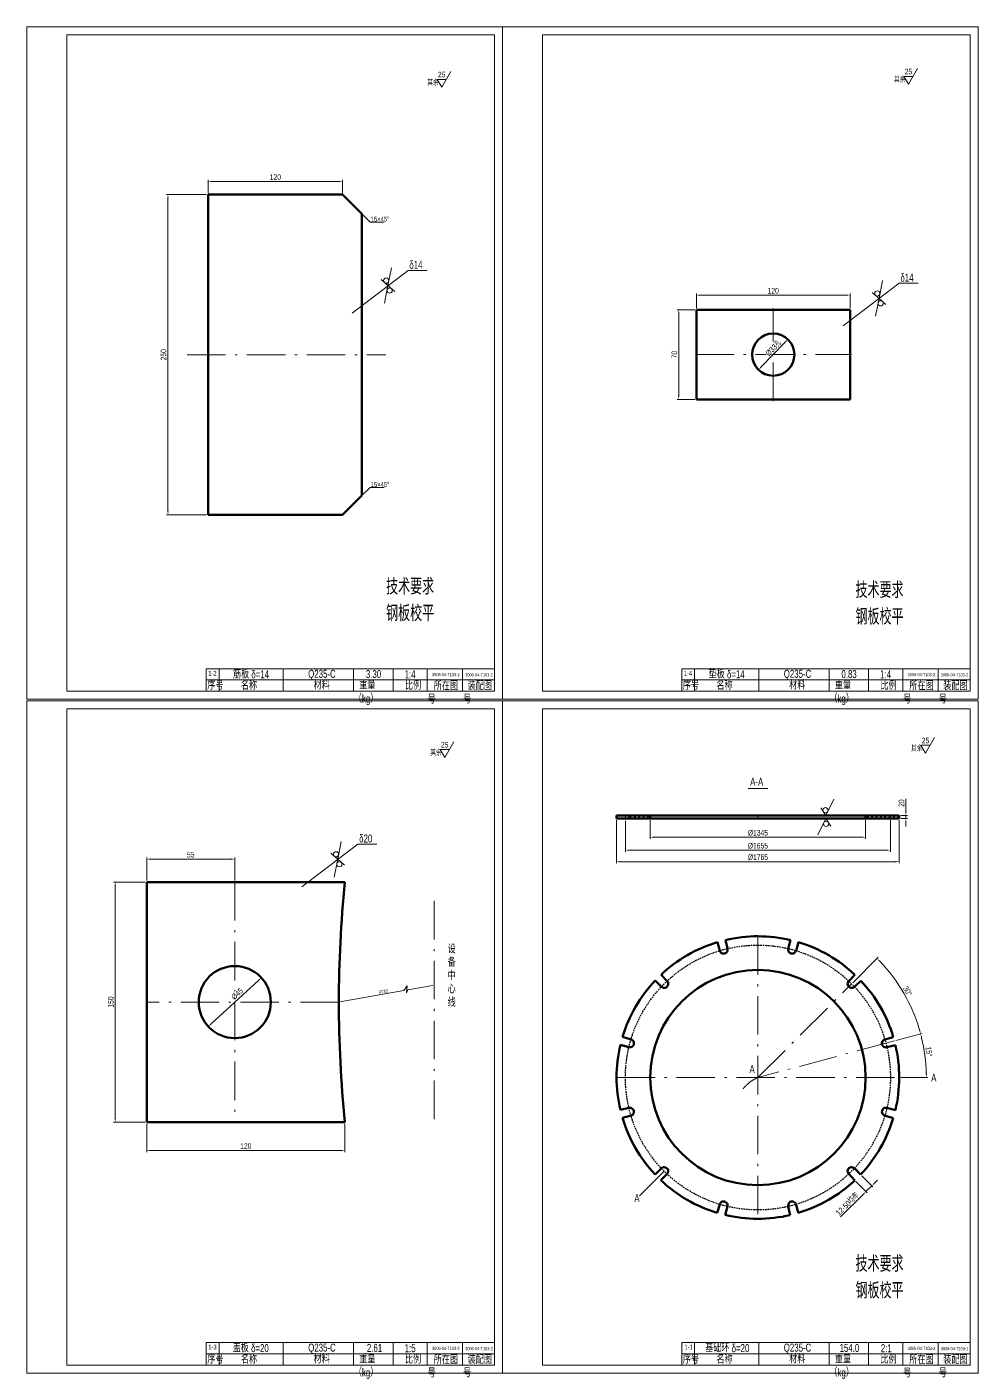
# Model space of a CAD drawing. Header units: millimetres. Extents: x 4027 to 9967, y -190 to 4015.
# Drawn here: x 4027 to 6997, y -190 to 4015 of the extents above; entities that cross this region are included whole.
import ezdxf
from ezdxf.enums import TextEntityAlignment as Align

# ---------------------------------------------------------------- set-up
doc = ezdxf.new("R2010")
doc.units = ezdxf.units.MM
doc.header["$LTSCALE"] = 10
doc.linetypes.add('ACAD_ISO10W100', pattern=[18.7, 12, -3, 0.7, -3])
doc.linetypes.add('DASHED', pattern=[0.75, 0.5, -0.25])
doc.layers.add('4虚线层', color=6, linetype='DASHED')
for name, color, linetype, lineweight in [('中心线', 1, 'ACAD_ISO10W100', 18), ('剖面线', 5, 'Continuous', 15), ('文本', 7, 'Continuous', 18), ('标注', 7, 'Continuous', 18), ('粗实线', 2, 'Continuous', 50), ('细实线', 7, 'Continuous', 18)]:
    doc.layers.add(name, color=color, linetype=linetype, lineweight=lineweight)
doc.styles.add('HGCAD', font='HGCAD.SHX', dxfattribs={"width": 0.75, "bigfont": 'HZTXT.SHX'})
doc.dimstyles.new('HGCAD$0', dxfattribs={"dimtxt": 3.5, "dimasz": 2.5, "dimexe": 1, "dimexo": 1, "dimgap": 1, "dimtad": 1, "dimdec": 1, "dimdsep": 46, "dimtxsty": 'HGCAD', "dimcen": 0, "dimclrd": 130, "dimclre": 130, "dimclrt": 3, "dimadec": 1, "dimazin": 0, "dimtfac": 0.714286, "dimtmove": 0, "dimatfit": 1, "dimfxl": 0, "dimtzin": 0, "dimlwd": -1, "dimlwe": -1, "dimarcsym": 0})
doc.dimstyles.new('HGCAD$2', dxfattribs={"dimtxt": 3.5, "dimasz": 2.5, "dimexe": 1, "dimexo": 1, "dimgap": 1, "dimtad": 2, "dimtih": 1, "dimdec": 1, "dimdsep": 46, "dimtxsty": 'HGCAD', "dimcen": 0, "dimclrd": 130, "dimclre": 130, "dimclrt": 3, "dimadec": 0, "dimazin": 0, "dimtfac": 0.714286, "dimtmove": 0, "dimatfit": 1, "dimfxl": 0, "dimtzin": 0, "dimlwd": -1, "dimlwe": -1, "dimarcsym": 0})
doc.dimstyles.new('HGCAD$3', dxfattribs={"dimtxt": 3.5, "dimasz": 2.5, "dimexe": 1, "dimexo": 1, "dimgap": 1, "dimtad": 1, "dimtoh": 1, "dimdec": 1, "dimdsep": 46, "dimtxsty": 'HGCAD', "dimcen": 0, "dimclrd": 130, "dimclre": 130, "dimclrt": 3, "dimadec": 1, "dimazin": 0, "dimtfac": 0.714286, "dimtmove": 0, "dimatfit": 1, "dimfxl": 0, "dimtzin": 0, "dimlwd": -1, "dimlwe": -1, "dimarcsym": 0})

# ---------------------------------------------------------------- blocks, each defined once
blk = doc.blocks.new('HGCAD#HGTFTK~A3Z~HGCAD图框')
at = {"layer": '细实线', "color": 7}
blk.add_lwpolyline([(5, -5), (-292, -5), (-292, 415), (5, 415)], close=True, dxfattribs=at)
at = {"layer": '细实线', "color": 2}
blk.add_lwpolyline([(0, 0), (-267, 0), (-267, 410), (0, 410)], close=True, dxfattribs=at)
blk = doc.blocks.new('*D4')
at = {"layer": 'Defpoints', "color": 0, "ltscale": 5}
for p in [(4592.7, 3532), (4592.7, 3490.8), (5012.7, 3490.8)]:
    blk.add_point(p, dxfattribs=at)
at = {"layer": '标注', "color": 130, "ltscale": 5}
for p, q in [((4592.7, 3495.8), (4592.7, 3537)), ((5012.7, 3495.8), (5012.7, 3537)), ((5000.2, 3532), (4605.2, 3532))]:
    blk.add_line(p, q, dxfattribs=at)
for points in [[(4605.2, 3534.1), (4605.2, 3529.9), (4592.7, 3532)], [(5000.2, 3534.1), (5000.2, 3529.9), (5012.7, 3532)]]:
    blk.add_solid(points, dxfattribs=at)
at = {"layer": '标注', "color": 3, "ltscale": 5, "insert": (4802.7, 3545.7), "char_height": 17.5, "attachment_point": 5, "style": 'HGCAD', "bg_fill": 3, "box_fill_scale": 1.1, "bg_fill_color": 256, "bg_fill_true_color": 13158600, "bg_fill_transparency": 1812}
blk.add_mtext('120', dxfattribs=at)
blk = doc.blocks.new('*D5')
at = {"layer": 'Defpoints', "color": 0, "ltscale": 5}
for p in [(4592.7, 3490.8), (4467.3, 2490.8), (4592.7, 2490.8)]:
    blk.add_point(p, dxfattribs=at)
at = {"layer": '标注', "color": 130, "ltscale": 5}
for p, q in [((4587.7, 3490.8), (4462.3, 3490.8)), ((4467.3, 3478.3), (4467.3, 2503.3)), ((4587.7, 2490.8), (4462.3, 2490.8))]:
    blk.add_line(p, q, dxfattribs=at)
for points in [[(4465.2, 3478.3), (4469.3, 3478.3), (4467.3, 3490.8)], [(4465.2, 2503.3), (4469.3, 2503.3), (4467.3, 2490.8)]]:
    blk.add_solid(points, dxfattribs=at)
at = {"layer": '标注', "color": 3, "ltscale": 5, "insert": (4453.5, 2990.8), "char_height": 17.5, "attachment_point": 5, "rotation": 90, "style": 'HGCAD', "bg_fill": 3, "box_fill_scale": 1.1, "bg_fill_color": 256, "bg_fill_true_color": 13158600, "bg_fill_transparency": 1102}
blk.add_mtext('250', dxfattribs=at)
blk = doc.blocks.new('*D6')
at = {"layer": 'Defpoints', "color": 0, "ltscale": 5}
for p in [(6597.2, 3176.9), (6117.2, 3131.1), (6597.2, 3131.1)]:
    blk.add_point(p, dxfattribs=at)
at = {"layer": '标注', "color": 130, "ltscale": 5}
for p, q in [((6117.2, 3136.1), (6117.2, 3181.9)), ((6129.7, 3176.9), (6584.7, 3176.9)), ((6597.2, 3136.1), (6597.2, 3181.9))]:
    blk.add_line(p, q, dxfattribs=at)
for points in [[(6129.7, 3178.9), (6129.7, 3174.8), (6117.2, 3176.9)], [(6584.7, 3178.9), (6584.7, 3174.8), (6597.2, 3176.9)]]:
    blk.add_solid(points, dxfattribs=at)
at = {"layer": '标注', "color": 3, "ltscale": 5, "insert": (6357.2, 3190.6), "char_height": 17.5, "attachment_point": 5, "style": 'HGCAD', "bg_fill": 3, "box_fill_scale": 1.1, "bg_fill_color": 256, "bg_fill_true_color": 13158600, "bg_fill_transparency": 377}
blk.add_mtext('120', dxfattribs=at)
blk = doc.blocks.new('*D7')
at = {"layer": 'Defpoints', "color": 0, "ltscale": 5}
for p in [(6117.2, 3131.1), (6062.3, 2851.1), (6117.2, 2851.1)]:
    blk.add_point(p, dxfattribs=at)
at = {"layer": '标注', "color": 130, "ltscale": 5}
for p, q in [((6112.2, 3131.1), (6057.3, 3131.1)), ((6062.3, 3118.6), (6062.3, 2863.6)), ((6112.2, 2851.1), (6057.3, 2851.1))]:
    blk.add_line(p, q, dxfattribs=at)
for points in [[(6060.2, 3118.6), (6064.4, 3118.6), (6062.3, 3131.1)], [(6060.2, 2863.6), (6064.4, 2863.6), (6062.3, 2851.1)]]:
    blk.add_solid(points, dxfattribs=at)
at = {"layer": '标注', "color": 3, "ltscale": 5, "insert": (6048.5, 2991.1), "char_height": 17.5, "attachment_point": 5, "rotation": 90, "style": 'HGCAD', "bg_fill": 3, "box_fill_scale": 1.1, "bg_fill_color": 256, "bg_fill_true_color": 13158600, "bg_fill_transparency": 257}
blk.add_mtext('70', dxfattribs=at)
blk = doc.blocks.new('*D8')
at = {"layer": 'Defpoints', "color": 0, "ltscale": 5}
blk.add_point((6311.4, 2943.5), dxfattribs=at)
at = {"layer": '标注', "color": 130, "ltscale": 5}
blk.add_line((6320.1, 2952.5), (6394.3, 3029.7), dxfattribs=at)
for points in [[(6392.8, 3031.1), (6395.8, 3028.2), (6402.9, 3038.7)], [(6318.6, 2954), (6321.6, 2951.1), (6311.4, 2943.5)]]:
    blk.add_solid(points, dxfattribs=at)
at = {"layer": '标注', "color": 3, "ltscale": 5, "insert": (6357.8, 3011.6), "char_height": 17.5, "attachment_point": 5, "rotation": 46.1298, "style": 'HGCAD', "bg_fill": 3, "box_fill_scale": 1.1, "bg_fill_color": 256, "bg_fill_true_color": 13158600, "bg_fill_transparency": 392}
blk.add_mtext('%%c33孔', dxfattribs=at)
at = {"layer": 'Defpoints', "color": 0, "ltscale": 5}
blk.add_point((6402.9, 3038.7), dxfattribs=at)
blk = doc.blocks.new('*D9')
at = {"layer": 'Defpoints', "color": 0, "ltscale": 5}
for p in [(4676, 1415.3), (4401, 1343.6), (4676, 1343.6)]:
    blk.add_point(p, dxfattribs=at)
at = {"layer": '标注', "color": 130, "ltscale": 5}
for p, q in [((4401, 1348.6), (4401, 1420.3)), ((4413.5, 1415.3), (4663.5, 1415.3)), ((4676, 1348.6), (4676, 1420.3))]:
    blk.add_line(p, q, dxfattribs=at)
for points in [[(4413.5, 1417.4), (4413.5, 1413.2), (4401, 1415.3)], [(4663.5, 1417.4), (4663.5, 1413.2), (4676, 1415.3)]]:
    blk.add_solid(points, dxfattribs=at)
at = {"layer": '标注', "color": 3, "ltscale": 5, "insert": (4538.5, 1429), "char_height": 17.5, "attachment_point": 5, "style": 'HGCAD', "bg_fill": 3, "box_fill_scale": 1.1, "bg_fill_color": 256, "bg_fill_true_color": 13158600, "bg_fill_transparency": 1382}
blk.add_mtext('55', dxfattribs=at)
blk = doc.blocks.new('*D10')
at = {"layer": 'Defpoints', "color": 0, "ltscale": 5}
for p in [(4401, 1343.6), (4302.6, 593.6), (4401, 593.6)]:
    blk.add_point(p, dxfattribs=at)
at = {"layer": '标注', "color": 130, "ltscale": 5}
for p, q in [((4396, 1343.6), (4297.6, 1343.6)), ((4302.6, 1331.1), (4302.6, 606.1)), ((4396, 593.6), (4297.6, 593.6))]:
    blk.add_line(p, q, dxfattribs=at)
for points in [[(4300.5, 1331.1), (4304.7, 1331.1), (4302.6, 1343.6)], [(4300.5, 606.1), (4304.7, 606.1), (4302.6, 593.6)]]:
    blk.add_solid(points, dxfattribs=at)
at = {"layer": '标注', "color": 3, "ltscale": 5, "insert": (4288.8, 968.6), "char_height": 17.5, "attachment_point": 5, "rotation": 90, "style": 'HGCAD', "bg_fill": 3, "box_fill_scale": 1.1, "bg_fill_color": 256, "bg_fill_true_color": 13158600, "bg_fill_transparency": 647}
blk.add_mtext('150', dxfattribs=at)
blk = doc.blocks.new('*D11')
at = {"layer": 'Defpoints', "color": 0, "ltscale": 5}
for p in [(4401, 593.6), (5019.5, 593.6), (5019.5, 505)]:
    blk.add_point(p, dxfattribs=at)
at = {"layer": '标注', "color": 130, "ltscale": 5}
for p, q in [((4401, 588.6), (4401, 500)), ((5019.5, 588.6), (5019.5, 500)), ((4413.5, 505), (5007, 505))]:
    blk.add_line(p, q, dxfattribs=at)
for points in [[(4413.5, 507.1), (4413.5, 502.9), (4401, 505)], [(5007, 507.1), (5007, 502.9), (5019.5, 505)]]:
    blk.add_solid(points, dxfattribs=at)
at = {"layer": '标注', "color": 3, "ltscale": 5, "insert": (4710.3, 518.7), "char_height": 17.5, "attachment_point": 5, "style": 'HGCAD', "bg_fill": 3, "box_fill_scale": 1.1, "bg_fill_color": 256, "bg_fill_true_color": 13158600, "bg_fill_transparency": 1792}
blk.add_mtext('120', dxfattribs=at)
blk = doc.blocks.new('*D12')
at = {"layer": 'Defpoints', "color": 0, "ltscale": 5}
for p in [(5973.1, 1541.6), (6645.6, 1541.6), (6645.6, 1483.7)]:
    blk.add_point(p, dxfattribs=at)
at = {"layer": '标注', "color": 130, "ltscale": 5}
for p, q in [((5973.1, 1536.6), (5973.1, 1478.7)), ((6645.6, 1536.6), (6645.6, 1478.7)), ((5985.6, 1483.7), (6633.1, 1483.7))]:
    blk.add_line(p, q, dxfattribs=at)
for points in [[(5985.6, 1485.8), (5985.6, 1481.6), (5973.1, 1483.7)], [(6633.1, 1485.8), (6633.1, 1481.6), (6645.6, 1483.7)]]:
    blk.add_solid(points, dxfattribs=at)
at = {"layer": '标注', "color": 3, "ltscale": 5, "insert": (6309.4, 1497.4), "char_height": 17.5, "attachment_point": 5, "style": 'HGCAD', "bg_fill": 3, "box_fill_scale": 1.1, "bg_fill_color": 256, "bg_fill_true_color": 13158600, "bg_fill_transparency": 1527}
blk.add_mtext('%%C1345', dxfattribs=at)
blk = doc.blocks.new('*D13')
at = {"layer": 'Defpoints', "color": 0, "ltscale": 5}
for p in [(5895.5, 1539.4), (6723.1, 1541.6), (6723.1, 1443.1)]:
    blk.add_point(p, dxfattribs=at)
at = {"layer": '标注', "color": 130, "ltscale": 5}
for p, q in [((5895.5, 1534.4), (5895.5, 1438.1)), ((6723.1, 1536.6), (6723.1, 1438.1)), ((5908, 1443.1), (6710.6, 1443.1))]:
    blk.add_line(p, q, dxfattribs=at)
for points in [[(5908, 1445.2), (5908, 1441.1), (5895.5, 1443.1)], [(6710.6, 1445.2), (6710.6, 1441.1), (6723.1, 1443.1)]]:
    blk.add_solid(points, dxfattribs=at)
at = {"layer": '标注', "color": 3, "ltscale": 5, "insert": (6309.3, 1456.9), "char_height": 17.5, "attachment_point": 5, "style": 'HGCAD', "bg_fill": 3, "box_fill_scale": 1.1, "bg_fill_color": 256, "bg_fill_true_color": 13158600, "bg_fill_transparency": 767}
blk.add_mtext('%%C1655', dxfattribs=at)
blk = doc.blocks.new('*D14')
at = {"layer": 'Defpoints', "color": 0, "ltscale": 5}
for p in [(5868.1, 1541.6), (6750.6, 1541.6), (6750.6, 1407.2)]:
    blk.add_point(p, dxfattribs=at)
at = {"layer": '标注', "color": 130, "ltscale": 5}
for p, q in [((5868.1, 1536.6), (5868.1, 1402.2)), ((6750.6, 1536.6), (6750.6, 1402.2)), ((5880.6, 1407.2), (6738.1, 1407.2))]:
    blk.add_line(p, q, dxfattribs=at)
for points in [[(5880.6, 1409.3), (5880.6, 1405.1), (5868.1, 1407.2)], [(6738.1, 1409.3), (6738.1, 1405.1), (6750.6, 1407.2)]]:
    blk.add_solid(points, dxfattribs=at)
at = {"layer": '标注', "color": 3, "ltscale": 5, "insert": (6309.4, 1421), "char_height": 17.5, "attachment_point": 5, "style": 'HGCAD', "bg_fill": 3, "box_fill_scale": 1.1, "bg_fill_color": 256, "bg_fill_true_color": 13158600, "bg_fill_transparency": 1367}
blk.add_mtext('%%C1765', dxfattribs=at)
blk = doc.blocks.new('*D15')
at = {"layer": 'Defpoints', "color": 0, "ltscale": 5}
for p in [(6750.6, 1551.6), (6750.6, 1541.6), (6771.5, 1551.6)]:
    blk.add_point(p, dxfattribs=at)
at = {"layer": '标注', "color": 130, "ltscale": 5}
for p, q in [((6771.5, 1564.1), (6771.5, 1603.8)), ((6755.6, 1551.6), (6776.5, 1551.6)), ((6755.6, 1541.6), (6776.5, 1541.6)), ((6771.5, 1541.6), (6771.5, 1551.6)), ((6771.5, 1529.1), (6771.5, 1516.6))]:
    blk.add_line(p, q, dxfattribs=at)
for points in [[(6769.4, 1564.1), (6773.5, 1564.1), (6771.5, 1551.6)], [(6769.4, 1529.1), (6773.5, 1529.1), (6771.5, 1541.6)]]:
    blk.add_solid(points, dxfattribs=at)
at = {"layer": '标注', "color": 3, "ltscale": 5, "insert": (6757.7, 1590.2), "char_height": 17.5, "attachment_point": 5, "rotation": 90, "style": 'HGCAD', "bg_fill": 3, "box_fill_scale": 1.1, "bg_fill_color": 256, "bg_fill_true_color": 13158600, "bg_fill_transparency": 227}
blk.add_mtext('20', dxfattribs=at)
blk = doc.blocks.new('*D16')
at = {"layer": 'Defpoints', "color": 0, "ltscale": 5}
for p in [(6735.6, 847.2), (5868.1, 733), (6309.4, 733), (6750.6, 733)]:
    blk.add_point(p, dxfattribs=at)
at = {"layer": '标注', "color": 130, "ltscale": 5}
for p, q in [((6740.4, 848.5), (6822.4, 870.4)), ((6755.6, 733), (6840.5, 733))]:
    blk.add_line(p, q, dxfattribs=at)
blk.add_arc((6309.4, 733), 526.1, 1.3613, 13.6387, dxfattribs=at)
for points in [[(6818.7, 856.5), (6822.7, 857.5), (6817.6, 869.1)], [(6837.4, 745.5), (6833.3, 745.4), (6835.5, 733)]]:
    blk.add_solid(points, dxfattribs=at)
at = {"layer": '标注', "color": 3, "ltscale": 5, "insert": (6843.2, 813.7), "char_height": 17.5, "attachment_point": 5, "rotation": 278.6046, "style": 'HGCAD', "bg_fill": 3, "box_fill_scale": 1.1, "bg_fill_color": 256, "bg_fill_true_color": 13158600, "bg_fill_transparency": 1737}
blk.add_mtext('15%%D', dxfattribs=at)
at = {"layer": 'Defpoints', "color": 0, "ltscale": 5}
blk.add_point((6833.5, 778.8), dxfattribs=at)
blk = doc.blocks.new('*D17')
at = {"layer": 'Defpoints', "color": 0, "ltscale": 5}
for p in [(6602, 1025.5), (6786.3, 955.3), (6735.6, 847.2), (6309.4, 733), (6309.4, 733)]:
    blk.add_point(p, dxfattribs=at)
at = {"layer": '标注', "color": 130, "ltscale": 5}
for p, q in [((6605.5, 1029.1), (6685, 1108.6)), ((6740.4, 848.5), (6822.5, 870.4))]:
    blk.add_line(p, q, dxfattribs=at)
blk.add_arc((6309.4, 733), 526.2, 16.3612, 43.6388, dxfattribs=at)
for points in [[(6688.7, 1094.6), (6691.7, 1097.5), (6681.4, 1105)], [(6816.3, 881.8), (6812.2, 880.6), (6817.6, 869.2)]]:
    blk.add_solid(points, dxfattribs=at)
at = {"layer": '标注', "color": 3, "ltscale": 5, "insert": (6777, 1002.9), "char_height": 17.5, "attachment_point": 5, "rotation": 300, "style": 'HGCAD', "bg_fill": 3, "box_fill_scale": 1.1, "bg_fill_color": 256, "bg_fill_true_color": 13158600, "bg_fill_transparency": 672}
blk.add_mtext('30%%D', dxfattribs=at)
blk = doc.blocks.new('*D18')
at = {"layer": 'Defpoints', "color": 0, "ltscale": 5}
for p in [(6630.1, 429.9), (6611.8, 411.7), (6646.9, 376.5)]:
    blk.add_point(p, dxfattribs=at)
at = {"layer": '标注', "color": 130, "ltscale": 5}
for p, q in [((6633.6, 426.3), (6668.7, 391.2)), ((6615.4, 408.1), (6650.5, 373)), ((6665.2, 394.7), (6646.9, 376.5)), ((6674, 403.5), (6682.8, 412.4)), ((6638.1, 367.7), (6567.8, 297.5))]:
    blk.add_line(p, q, dxfattribs=at)
for points in [[(6672.5, 405), (6675.5, 402.1), (6665.2, 394.7)], [(6636.6, 369.2), (6639.6, 366.2), (6646.9, 376.5)]]:
    blk.add_solid(points, dxfattribs=at)
at = {"layer": '标注', "color": 3, "ltscale": 5, "insert": (6588.8, 337.9), "char_height": 17.5, "attachment_point": 5, "rotation": 44.9409, "style": 'HGCAD', "bg_fill": 3, "box_fill_scale": 1.1, "bg_fill_color": 256, "bg_fill_true_color": 13158600, "bg_fill_transparency": 1992}
blk.add_mtext('12-50均布', dxfattribs=at)
blk = doc.blocks.new('*D19')
at = {"layer": 'Defpoints', "color": 0, "ltscale": 5}
for p in [(4758.7, 1044.9), (4593.3, 892.2)]:
    blk.add_point(p, dxfattribs=at)
at = {"layer": '标注', "color": 130, "ltscale": 5}
blk.add_line((4602.5, 900.7), (4749.5, 1036.4), dxfattribs=at)
for points in [[(4748.1, 1037.9), (4750.9, 1034.9), (4758.7, 1044.9)], [(4601.1, 902.3), (4603.9, 899.2), (4593.3, 892.2)]]:
    blk.add_solid(points, dxfattribs=at)
at = {"layer": '标注', "color": 3, "ltscale": 5, "insert": (4683.7, 994.3), "char_height": 17.5, "attachment_point": 5, "rotation": 42.7146, "style": 'HGCAD', "bg_fill": 3, "box_fill_scale": 1.1, "bg_fill_color": 256, "bg_fill_true_color": 13158600, "bg_fill_transparency": 2037}
blk.add_mtext('%%C45', dxfattribs=at)

msp = doc.modelspace()

# ---------------------------------------------------------------- hatches: boundary and pattern name
at = {"layer": '剖面线'}
h = msp.add_hatch(dxfattribs=at)
h.set_pattern_fill('ANSI31', color=256, scale=3, style=0)
h.set_pattern_definition([(45, (4026.9, -190.238), (-6.735192, 6.735192), [])])
h.paths.add_polyline_path([(5973.14, 1551.62), (5908.14, 1551.62), (5908.14, 1541.62), (5973.14, 1541.62)])
h.paths.add_polyline_path([(6723.14, 1551.62), (6645.64, 1551.62), (6645.64, 1541.62), (6723.14, 1541.62)])
h.paths.add_polyline_path([(6750.64, 1551.62), (6723.14, 1551.62), (6723.14, 1541.62), (6750.64, 1541.62)])

# ---------------------------------------------------------------- linework, layer by layer
at = {"layer": '4虚线层'}
msp.add_circle((6309.39, 732.97), 413.75, dxfattribs=at)
at = {"layer": '中心线'}
for p, q in [((6357.19, 2846.24), (6357.19, 3135.05)), ((4526.8, 2990.78), (5147.13, 2990.78)), ((6114.9, 2991.09), (6601.32, 2991.09)), ((5895.64, 1553.47), (5895.54, 1539.38)), ((6309.39, 1553.35), (6309.39, 1539.1)), ((6723.14, 1551.62), (6723.14, 1541.62)), ((5019.5, 1343.56), (4401, 1343.56)), ((4676, 1343.56), (4676, 593.56)), ((5298.7, 1284.41), (5298.7, 594.64)), ((6309.39, 1174.22), (6309.39, 291.72)), ((5001, 968.56), (4401, 968.56)), ((5001, 968.56), (4401, 968.56)), ((5001, 968.56), (4401, 968.56)), ((6735.61, 847.18), (6309.39, 732.97)), ((5868.14, 732.97), (6750.64, 732.97)), ((5019.5, 593.56), (4401, 593.56)), ((6016.83, 440.41), (5940.12, 363.7))]:
    msp.add_line(p, q, dxfattribs=at)
at = {"layer": '标注', "color": 4, "ltscale": 5}
for p, q in [((5072.67, 3430.78), (5098.19, 3405.32)), ((5098.19, 3405.32), (5142.32, 3405.32)), ((5042.07, 3121.05), (5217.08, 3254.11)), ((5154.14, 3206.83), (5165.17, 3262.33)), ((5217.08, 3254.11), (5276.6, 3254.11)), ((5132.87, 3225.48), (5154.14, 3206.83)), ((5154.14, 3206.83), (5143.11, 3151.34)), ((5175.41, 3188.18), (5154.14, 3206.83)), ((6575.52, 3080.97), (6750.52, 3214.03)), ((6687.58, 3166.76), (6698.61, 3222.25)), ((6750.52, 3214.03), (6810.04, 3214.03)), ((6666.31, 3185.41), (6687.58, 3166.76)), ((6687.58, 3166.76), (6676.56, 3111.26)), ((6708.86, 3148.11), (6687.58, 3166.76)), ((5072.67, 2550.78), (5098.19, 2576.24)), ((5098.19, 2576.24), (5142.32, 2576.24)), ((6521.3, 1551.62), (6546.31, 1602.37)), ((6505.57, 1575.14), (6521.3, 1551.62)), ((6521.3, 1541.77), (6496.28, 1491.02)), ((6537.02, 1518.26), (6521.3, 1541.77)), ((4885.29, 1329.05), (5060.3, 1462.11)), ((4976.09, 1433.49), (4997.36, 1414.84)), ((4997.36, 1414.84), (5008.39, 1470.33)), ((5060.3, 1462.11), (5119.82, 1462.11)), ((4997.36, 1414.84), (4986.33, 1359.34)), ((5018.63, 1396.19), (4997.36, 1414.84))]:
    msp.add_line(p, q, dxfattribs=at)
at = {"layer": '标注'}
for p, q in [((6278.69, 1636.1), (6339.96, 1636.1)), ((5203.87, 1004.89), (5214.26, 1019.74)), ((5214.26, 1019.74), (5212.31, 997.52)), ((5212.31, 997.52), (5215.89, 1007.34))]:
    msp.add_line(p, q, dxfattribs=at)
at = {"layer": '标注', "ltscale": 5}
for p, q in [((5294.23, 1020.8), (5215.89, 1007.34)), ((5203.87, 1004.89), (5003.5, 969.62))]:
    msp.add_line(p, q, dxfattribs=at)
at = {"layer": '标注', "color": 4, "ltscale": 5}
for points in [[(5336.18, 3850.76), (5307.89, 3850.76), (5322.04, 3826.26), (5350.33, 3875.26)], [(6793.63, 3860.25), (6765.34, 3860.25), (6779.49, 3835.75), (6807.78, 3884.75)], [(5345.66, 1757.51), (5317.37, 1757.51), (5331.51, 1733.01), (5359.8, 1782.01)], [(6846.86, 1770.75), (6818.57, 1770.75), (6832.71, 1746.25), (6861, 1795.25)]]:
    msp.add_lwpolyline(points, dxfattribs=at)
for centre in [(5148.89, 3222.3), (5159.39, 3191.37), (6682.33, 3182.22), (6692.84, 3151.29), (6520.22, 1567.92), (6522.37, 1525.48), (4992.11, 1430.3), (5002.61, 1399.37)]:
    msp.add_circle(centre, 8.17, dxfattribs=at)
at = {"layer": '粗实线'}
for p, q in [((4592.67, 3490.78), (4592.67, 2490.78)), ((4592.67, 3490.78), (5012.67, 3490.78)), ((5012.67, 3490.78), (5072.67, 3430.78)), ((5072.67, 3430.78), (5072.67, 2550.78)), ((6357.19, 3131.09), (6117.19, 3131.09)), ((6117.19, 3131.09), (6117.19, 2991.09)), ((6357.19, 3131.09), (6597.19, 3131.09)), ((6597.19, 3131.09), (6597.19, 2991.09)), ((6117.19, 2851.09), (6117.19, 2991.09)), ((6597.19, 2851.09), (6597.19, 2991.09)), ((6357.19, 2851.09), (6117.19, 2851.09)), ((6357.19, 2851.09), (6597.19, 2851.09)), ((5072.67, 2550.78), (5012.67, 2490.78)), ((5012.67, 2490.78), (4592.67, 2490.78)), ((5868.14, 1551.62), (6750.64, 1551.62)), ((5868.14, 1551.62), (5868.14, 1541.62)), ((6750.64, 1541.62), (5868.14, 1541.62)), ((5908.14, 1551.62), (5908.14, 1541.62)), ((5973.14, 1551.62), (5973.14, 1541.62)), ((6645.64, 1551.62), (6645.64, 1541.62)), ((6750.64, 1551.62), (6750.64, 1541.62)), ((4401, 593.56), (4401, 1343.56)), ((4401, 1343.56), (5019.5, 1343.56)), ((6190.28, 1129.21), (6183.24, 1155.81)), ((6214.43, 1135.68), (6208.12, 1162.44)), ((6404.36, 1135.68), (6411.56, 1162.23)), ((6428.5, 1129.21), (6436.42, 1155.54)), ((6025.8, 1034.24), (6006.95, 1054.27)), ((6592.99, 1034.24), (6612.5, 1053.64)), ((6008.12, 1016.57), (5988.73, 1036.08)), ((6610.66, 1016.57), (6630.69, 1035.42)), ((5913.16, 852.08), (5886.82, 860)), ((6705.63, 852.08), (6732.23, 859.13)), ((5906.69, 827.94), (5880.13, 835.14)), ((6712.1, 827.94), (6738.86, 834.25)), ((5906.69, 638.01), (5879.92, 631.7)), ((6712.1, 638.01), (6738.65, 630.81)), ((4401, 593.56), (5019.5, 593.56)), ((5913.16, 613.86), (5886.56, 606.82)), ((6705.63, 613.86), (6731.96, 605.95)), ((6008.12, 449.38), (5988.1, 430.53)), ((6025.8, 431.7), (6006.29, 412.3)), ((6592.99, 431.7), (6611.84, 411.68)), ((6610.66, 449.38), (6630.06, 429.87)), ((6190.28, 336.74), (6182.37, 310.4)), ((6428.5, 336.74), (6435.55, 310.14)), ((6214.43, 330.27), (6207.23, 303.71)), ((6404.36, 330.27), (6410.67, 303.5))]:
    msp.add_line(p, q, dxfattribs=at)
for centre, radius in [((6357.19, 2991.09), 66), ((4676, 968.56), 112.5), ((6309.39, 732.97), 336.25)]:
    msp.add_circle(centre, radius, dxfattribs=at)
for centre, radius, start, end in [((8811, 968.56), 3810, 174.35151, 185.64849), ((6309.39, 732.97), 441.25, 106.61284, 133.26894), ((6202.31, 1132.63), 12.5, 193.80413, 14.13447), ((6309.39, 732.97), 441.25, 76.61284, 103.26894), ((6416.48, 1132.63), 12.5, 163.80413, 344.13447), ((6309.39, 732.97), 441.25, 46.61284, 73.26894), ((6309.39, 732.97), 441.25, 136.61284, 163.26894), ((6016.83, 1025.54), 12.5, 223.80413, 44.13447), ((6601.96, 1025.54), 12.5, 133.80413, 314.13447), ((6309.39, 732.97), 441.25, 16.61284, 43.26894), ((5909.74, 840.06), 12.5, 253.80413, 74.13447), ((6709.05, 840.06), 12.5, 103.80413, 284.13447), ((6309.39, 732.97), 441.25, 166.61284, 193.26894), ((6309.39, 732.97), 441.25, 346.61284, 13.26894), ((5909.74, 625.89), 12.5, 283.80413, 104.13447), ((6709.05, 625.89), 12.5, 73.80413, 254.13447), ((6309.39, 732.97), 441.25, 196.61284, 223.26894), ((6309.39, 732.97), 441.25, 316.61284, 343.26894), ((6016.83, 440.41), 12.5, 313.80413, 134.13447), ((6601.96, 440.41), 12.5, 43.80413, 224.13447), ((6309.39, 732.97), 441.25, 226.61284, 253.26894), ((6309.39, 732.97), 441.25, 286.61284, 313.26894), ((6202.31, 333.32), 12.5, 343.80413, 164.13447), ((6416.48, 333.32), 12.5, 13.80413, 194.13447), ((6309.39, 732.97), 441.25, 256.61284, 283.26894)]:
    msp.add_arc(centre, radius, start, end, dxfattribs=at)
at = {"layer": '细实线', "ltscale": 5}
for p, q in [((4586.9, 2009.76), (5486.9, 2009.76)), ((6071.9, 2009.76), (6971.9, 2009.76)), ((4586.9, 1974.76), (5486.9, 1974.76)), ((6071.9, 1974.76), (6971.9, 1974.76)), ((4586.9, -95.01), (5486.9, -95.01)), ((6071.9, -95.04), (6971.9, -95.04)), ((4586.9, -130.01), (5486.9, -130.01)), ((6071.9, -130.04), (6971.9, -130.04))]:
    msp.add_line(p, q, dxfattribs=at)
at = {"layer": '细实线', "color": 4, "ltscale": 5}
for p, q in [((4586.9, 2009.76), (4586.9, 1939.76)), ((4626.9, 2009.76), (4626.9, 1939.76)), ((4826.9, 2009.76), (4826.9, 1939.76)), ((5046.9, 2009.76), (5046.9, 1939.76)), ((5170.25, 2009.76), (5170.25, 1939.76)), ((5276.9, 2009.76), (5276.9, 1939.76)), ((5386.9, 2009.76), (5386.9, 1939.76)), ((6071.9, 2009.76), (6071.9, 1939.76)), ((6111.9, 2009.76), (6111.9, 1939.76)), ((6311.9, 2009.76), (6311.9, 1939.76)), ((6531.9, 2009.76), (6531.9, 1939.76)), ((6655.25, 2009.76), (6655.25, 1939.76)), ((6761.9, 2009.76), (6761.9, 1939.76)), ((6871.9, 2009.76), (6871.9, 1939.76)), ((4586.9, -95.01), (4586.9, -165.01)), ((4626.9, -95.01), (4626.9, -165.01)), ((4826.9, -95.01), (4826.9, -165.01)), ((5046.9, -95.01), (5046.9, -165.01)), ((5170.25, -95.01), (5170.25, -165.01)), ((5276.9, -95.01), (5276.9, -165.01)), ((5386.9, -95.01), (5386.9, -165.01)), ((6071.9, -95.04), (6071.9, -165.04)), ((6111.9, -95.04), (6111.9, -165.04)), ((6311.9, -95.04), (6311.9, -165.04)), ((6531.9, -95.04), (6531.9, -165.04)), ((6655.25, -95.04), (6655.25, -165.04)), ((6761.9, -95.04), (6761.9, -165.04)), ((6871.9, -95.04), (6871.9, -165.04))]:
    msp.add_line(p, q, dxfattribs=at)
at = {"layer": '细实线', "color": 130}
msp.add_solid([(5003.5, 970.04), (5003.5, 969.21), (5001, 969.62)], dxfattribs=at)

# ---------------------------------------------------------------- block references
at = {"layer": '粗实线', "ltscale": 5, "xscale": 5, "yscale": 5, "zscale": 5}
for p in [(5486.9, 1939.76), (6971.9, 1939.76), (5486.9, -165.24), (6971.9, -165.24)]:
    msp.add_blockref('HGCAD#HGTFTK~A3Z~HGCAD图框', p, dxfattribs=at)

# ---------------------------------------------------------------- texts
at = {"layer": '文本', "ltscale": 5, "char_height": 50, "width": 673.7198, "attachment_point": 1, "style": 'HGCAD'}
for insert in [(5148.4, 2291.71), (6614.2, 2280.8), (6614.2, 176.02)]:
    msp.add_mtext('技术要求\\P钢板校平', dxfattribs=dict(at, insert=insert))
at = {"layer": '文本', "insert": (5340.61, 1145.96), "char_height": 25, "width": 66.1366, "attachment_point": 1, "style": 'HGCAD'}
msp.add_mtext('设\\P备\\P中\\P心\\P线', dxfattribs=at)
at = {"layer": '标注', "color": 4, "ltscale": 5, "style": 'HGCAD', "width": 0.75}
for p in [(5322.04, 3865.87), (6779.49, 3875.35), (5331.51, 1772.61), (6832.71, 1785.85)]:
    msp.add_text('25', height=17.5, dxfattribs=at).set_placement(p, align=Align.MIDDLE)
at = {"layer": '标注', "color": 4, "ltscale": 5, "style": 'HGCAD'}
for s, insert, char_height, width, attachment_point in [('其余', (5277.07, 3849.25), 17.5, 41.4036, 1), ('其余', (6734.52, 3858.74), 17.5, 41.4036, 1), ('δ14', (5262.04, 3284.11), 25, 66.5539, 3), ('δ14', (6795.48, 3244.04), 25, 66.5539, 3), ('其余', (6787.74, 1769.24), 17.5, 41.4036, 1), ('其余', (5286.54, 1756), 17.5, 41.4036, 1), ('δ20', (5105.26, 1492.12), 25, 66.5539, 3)]:
    msp.add_mtext(s, dxfattribs=dict(at, insert=insert, char_height=char_height, width=width, attachment_point=attachment_point))
at = {"layer": '标注', "ltscale": 5, "char_height": 15, "width": 39.9623, "attachment_point": 1, "style": 'HGCAD'}
for insert in [(5100.82, 3422.01), (5100.82, 2592.94)]:
    msp.add_mtext('{\\C3;15×45°}', dxfattribs=dict(at, insert=insert))
at = {"layer": '标注', "char_height": 25, "width": 106.1342, "attachment_point": 1, "style": 'HGCAD'}
for s, insert in [('A-A', (6285.36, 1669.48)), ('A', (5923.48, 368.67))]:
    msp.add_mtext(s, dxfattribs=dict(at, insert=insert))
at = {"layer": '细实线', "ltscale": 5, "attachment_point": 1, "style": 'HGCAD'}
for s, insert, char_height, width in [('\\pi3.8968;1-2', (4589.22, 2003.37), 15, 32.0245), ('\\pi38.543;筋板 δ=14', (4631.75, 2004.95), 25, 182.4137), ('\\pi45.832;Q235-C', (4859.35, 2006.58), 25, 180.3655), ('\\pi33.523;3.30', (5051.76, 2005.7), 25, 113.2002), ('\\pi31.361;1:4', (5174.8, 2004.75), 25, 95.8946), ('3006-04-T103-2', (5291.9, 1996.71), 10, 105.8665), ('3006-04-T103-2', (5395.29, 1996.04), 10, 105.8665), ('\\pi3.6805;1-4', (6074.22, 2003.37), 15, 32.0245), ('\\pi38.69;垫板 δ=14', (6116.75, 2004.95), 25, 182.4137), ('\\pi45.832;Q235-C', (6344.35, 2006.58), 25, 180.3655), ('\\pi33.523;0.83', (6536.76, 2005.7), 25, 113.2002), ('\\pi31.361;1:4', (6659.8, 2004.75), 25, 95.8946), ('3006-04-T103-2', (6776.9, 1996.71), 10, 105.8665), ('3006-04-T103-2', (6880.29, 1996.04), 10, 105.8665), ('{\\C0;序号}', (4590.02, 1969.57), 25, 200), ('\\pi83.095;名称', (4611.83, 1969.36), 25, 200), ('\\pi92.505;材料', (4829.55, 1970.56), 25, 220), ('\\pi16.952;重量（kg）', (5047.71, 1970.64), 25, 123.3504), ('\\pi36.937;比例', (5170.23, 1969.43), 25, 106.6496), ('\\pi18.976;所在图号', (5278.12, 1968.28), 25, 110), ('\\pi13.903;装配图号', (5389.23, 1968.59), 25, 100), ('{\\C0;序号}', (6075.02, 1969.57), 25, 200), ('\\pi83.095;名称', (6096.83, 1969.36), 25, 200), ('\\pi92.505;材料', (6314.55, 1970.56), 25, 220), ('\\pi16.952;重量（kg）', (6532.71, 1970.64), 25, 123.3504), ('\\pi36.937;比例', (6655.23, 1969.43), 25, 106.6496), ('\\pi18.976;所在图号', (6763.12, 1968.28), 25, 110), ('\\pi13.903;装配图号', (6874.23, 1968.59), 25, 100), ('\\pi3.8968;1-3', (4589.22, -101.4), 15, 32.0245), ('\\pi37.609;盖板 δ=20', (4631.75, -99.82), 25, 182.4137), ('\\pi45.832;Q235-C', (4859.35, -98.2), 25, 180.3655), ('\\pi36.768;2.61', (5051.76, -99.08), 25, 113.2002), ('\\pi31.721;1:5', (5174.8, -100.03), 25, 95.8946), ('3006-04-T103-2', (5291.9, -108.07), 10, 105.8665), ('3006-04-T103-2', (5395.29, -108.73), 10, 105.8665), ('\\pi5.844;1-1', (6074.22, -101.43), 15, 32.0245), ('\\pi27.938;基础环 δ=20', (6116.75, -99.85), 25, 182.4137), ('\\pi45.832;Q235-C', (6344.35, -98.23), 25, 180.3655), ('\\pi27.754;154.0', (6536.76, -99.11), 25, 113.2002), ('\\pi33.524;2:1', (6659.8, -100.05), 25, 95.8946), ('3006-04-T103-3', (6776.9, -108.1), 10, 105.8665), ('3006-04-T103-1', (6880.29, -108.76), 10, 105.8665), ('{\\C0;序号}', (4590.02, -135.21), 25, 200), ('\\pi83.095;名称', (4611.83, -135.42), 25, 200), ('\\pi92.505;材料', (4829.55, -134.21), 25, 220), ('\\pi16.952;重量（kg）', (5047.71, -134.14), 25, 123.3504), ('\\pi36.937;比例', (5170.23, -135.34), 25, 106.6496), ('\\pi18.976;所在图号', (5278.12, -136.49), 25, 110), ('\\pi13.903;装配图号', (5389.23, -136.19), 25, 100), ('{\\C0;序号}', (6075.02, -135.23), 25, 200), ('\\pi83.095;名称', (6096.83, -135.45), 25, 200), ('\\pi92.505;材料', (6314.55, -134.24), 25, 220), ('\\pi16.952;重量（kg）', (6532.71, -134.17), 25, 123.3504), ('\\pi36.937;比例', (6655.23, -135.37), 25, 106.6496), ('\\pi18.976;所在图号', (6763.12, -136.52), 25, 110), ('\\pi13.903;装配图号', (6874.23, -136.22), 25, 100)]:
    msp.add_mtext(s, dxfattribs=dict(at, insert=insert, char_height=char_height, width=width))

# ---------------------------------------------------------------- next in the draw order: texts
at = {"layer": '标注', "ltscale": 5, "insert": (5140.43, 1001.6), "char_height": 3.5, "attachment_point": 5, "rotation": 9.98401, "style": 'HGCAD', "bg_fill": 3, "box_fill_scale": 1.1, "bg_fill_color": 256, "bg_fill_true_color": 13158600, "bg_fill_transparency": 16450348}
msp.add_mtext('{\\H2.8571x;\\C4;R762}', dxfattribs=at)

# ---------------------------------------------------------------- next in the draw order: dimensions: what is measured, and where the dimension line sits
at = {"layer": '标注', "ltscale": 5}
for base, p1, p2, text, picture, middle in [((4592.67, 3531.98), (5012.67, 3490.78), (4592.67, 3490.78), '120', '*D4', (4802.67, 3545.73)), ((6597.19, 3176.86), (6117.19, 3131.09), (6597.19, 3131.09), '120', '*D6', (6357.19, 3190.61)), ((6645.64, 1483.68), (5973.14, 1541.62), (6645.64, 1541.62), '%%C1345', '*D12', (6309.39, 1497.43)), ((4676, 1415.27), (4401, 1343.56), (4676, 1343.56), '55', '*D9', (4538.5, 1429.02))]:
    dim = msp.add_linear_dim(base=base, p1=p1, p2=p2, text=text, dimstyle='HGCAD$0', override={"dimscale": 5}, dxfattribs=at)
    dim.commit()
    dim.dimension.update_dxf_attribs({"geometry": picture, "text_midpoint": middle})
for p1, p2, text, picture, middle in [((6311.45, 2943.51), (6402.92, 3038.67), '%%c33孔', '*D8', (6367.7, 3002.03)), ((4593.34, 892.25), (4758.66, 1044.87), '%%C45', '*D19', (4692.99, 984.25))]:
    dim = msp.add_diameter_dim_2p(p1=p1, p2=p2, text=text, dimstyle='HGCAD$3', override={"dimscale": 5, "dimtoh": 0}, dxfattribs=at)
    dim.commit()
    dim.dimension.update_dxf_attribs({"geometry": picture, "text_midpoint": middle, "dimtype": 163})
dim = msp.add_angular_dim_2l(base=(6833.51, 778.83), line1=((5868.14, 732.97), (6750.64, 732.97)), line2=((6735.61, 847.18), (6309.39, 732.97)), text='15%%D', dimstyle='HGCAD$2', override={"dimscale": 5, "dimtad": 1, "dimtih": 0, "dimadec": 1}, dxfattribs=at)
dim.commit()
dim.dimension.update_dxf_attribs({"geometry": '*D16', "text_midpoint": (6829.59, 811.69), "dimtype": 162})
dim = msp.add_aligned_dim(p1=(6630.06, 429.87), p2=(6611.84, 411.68), distance=49.68, text='12-50均布', dimstyle='HGCAD$0', override={"dimscale": 5}, dxfattribs=at)
dim.commit()
dim.dimension.update_dxf_attribs({"geometry": '*D18', "text_midpoint": (6588.79, 337.93)})

# ---------------------------------------------------------------- next in the draw order: linework, layer by layer
at = {"layer": '中心线'}
msp.add_line((6309.39, 732.97), (6601.96, 1025.54), dxfattribs=at)

# ---------------------------------------------------------------- next in the draw order: texts
at = {"layer": '标注', "insert": (6850.58, 744.61), "char_height": 25, "width": 106.1342, "attachment_point": 1, "style": 'HGCAD'}
msp.add_mtext('A', dxfattribs=at)

# ---------------------------------------------------------------- next in the draw order: dimensions: what is measured, and where the dimension line sits
at = {"layer": '标注', "ltscale": 5}
for base, p1, p2, text, picture, middle in [((4467.26, 2490.78), (4592.67, 3490.78), (4592.67, 2490.78), '250', '*D5', (4453.51, 2990.78)), ((6062.28, 2851.09), (6117.19, 3131.09), (6117.19, 2851.09), '70', '*D7', (6048.53, 2991.09)), ((4302.57, 593.56), (4401, 1343.56), (4401, 593.56), '150', '*D10', (4288.82, 968.56))]:
    dim = msp.add_linear_dim(base=base, p1=p1, p2=p2, angle=90, text=text, dimstyle='HGCAD$0', override={"dimscale": 5}, dxfattribs=at)
    dim.commit()
    dim.dimension.update_dxf_attribs({"geometry": picture, "text_midpoint": middle})
dim = msp.add_linear_dim(base=(6723.14, 1443.14), p1=(5895.54, 1539.38), p2=(6723.14, 1541.62), text='%%C1655', dimstyle='HGCAD$0', override={"dimscale": 5}, dxfattribs=at)
dim.commit()
dim.dimension.update_dxf_attribs({"geometry": '*D13', "text_midpoint": (6309.34, 1456.89)})

# ---------------------------------------------------------------- next in the draw order: dimensions: what is measured, and where the dimension line sits
for base, p1, p2, text, picture, middle in [((6750.64, 1407.23), (5868.14, 1541.62), (6750.64, 1541.62), '%%C1765', '*D14', (6309.39, 1420.98)), ((5019.5, 504.99), (4401, 593.56), (5019.5, 593.56), '120', '*D11', (4710.25, 518.74))]:
    dim = msp.add_linear_dim(base=base, p1=p1, p2=p2, text=text, dimstyle='HGCAD$0', override={"dimscale": 5}, dxfattribs=at)
    dim.commit()
    dim.dimension.update_dxf_attribs({"geometry": picture, "text_midpoint": middle})
dim = msp.add_angular_dim_2l(base=(6786.26, 955.34), line1=((6735.61, 847.18), (6309.39, 732.97)), line2=((6309.39, 732.97), (6601.96, 1025.54)), text='30%%D', dimstyle='HGCAD$2', override={"dimscale": 5, "dimtad": 1, "dimtih": 0, "dimadec": 1}, dxfattribs=at)
dim.commit()
dim.dimension.update_dxf_attribs({"geometry": '*D17', "text_midpoint": (6776.97, 1002.93)})

# ---------------------------------------------------------------- next in the draw order: linework, layer by layer
at = {"layer": '中心线'}
msp.add_arc((6359.57, 619.3), 124.26, 113.81511, 141.02216, dxfattribs=at)

# ---------------------------------------------------------------- next in the draw order: texts
at = {"layer": '标注', "insert": (6283.11, 771.68), "char_height": 25, "width": 106.1342, "attachment_point": 1, "style": 'HGCAD'}
msp.add_mtext('A', dxfattribs=at)

# ---------------------------------------------------------------- next in the draw order: dimensions: what is measured, and where the dimension line sits
at = {"layer": '标注', "ltscale": 5}
dim = msp.add_linear_dim(base=(6771.45, 1551.62), p1=(6750.64, 1541.62), p2=(6750.64, 1551.62), angle=90, text='20', dimstyle='HGCAD$0', override={"dimscale": 5}, dxfattribs=at)
dim.commit()
dim.dimension.update_dxf_attribs({"geometry": '*D15', "text_midpoint": (6757.7, 1590.2)})

doc.saveas('drawing.dxf')
